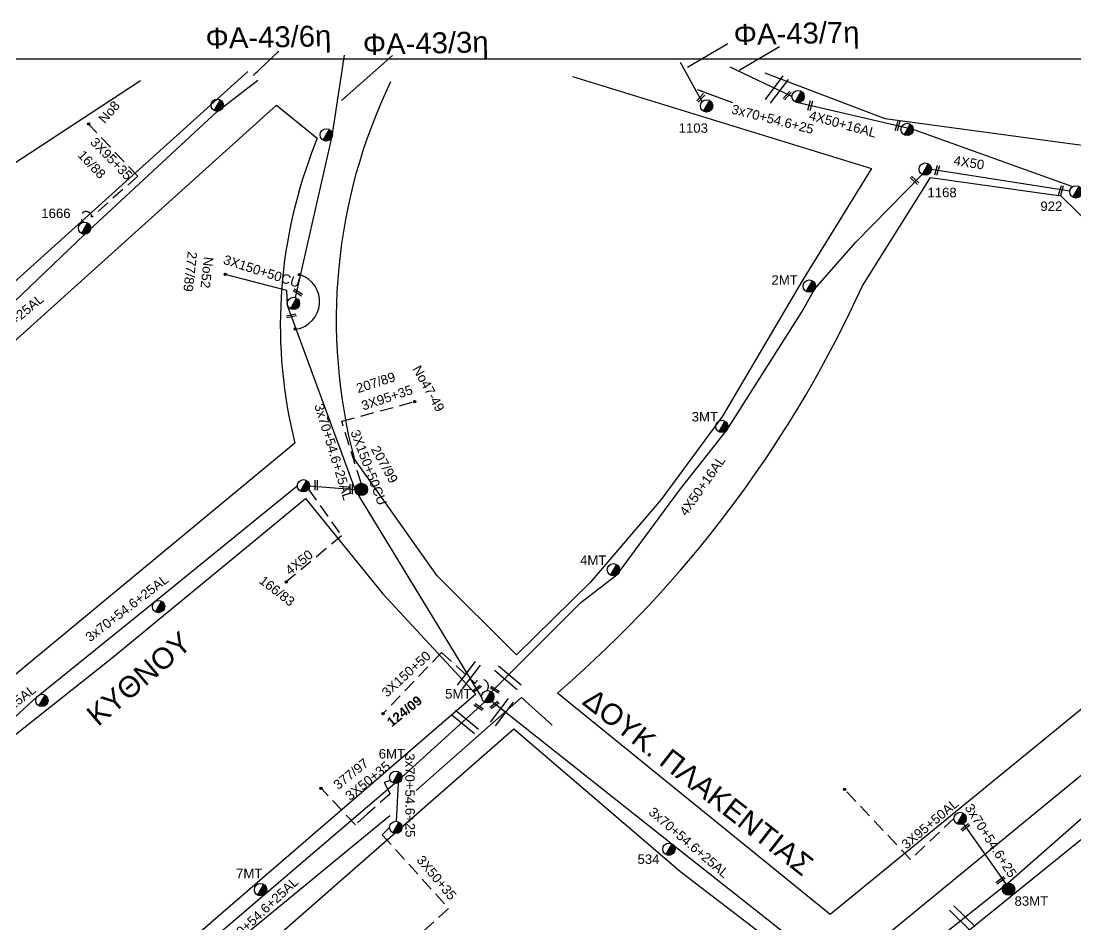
# Model space of a CAD drawing. Header units: millimetres. Extents: x -2449 to 9266, y 48 to 3905.
# Drawn here: x 7761.5 to 7963, y 3722 to 3894.6 of the extents above; entities that cross this region are included whole.
import ezdxf

# ---------------------------------------------------------------- set-up
doc = ezdxf.new("R2010")
doc.units = ezdxf.units.MM
doc.linetypes.add('DASHED', pattern=[19.05, 12.7, -6.35])
for name, color, linetype in [('Άγνωστα', 7, 'Continuous'), ('Γυμνά εναέρια ΧΤ και ΦΟΠ (3Φ)   4x50+16AL', 7, 'Continuous'), ('Επιγραφές - Σχήματα', 7, 'Continuous'), ('Καλώδια ΧΤ   3x150+50CU', 7, 'DASHED'), ('Μηχανική τομή', 7, 'Continuous'), ('Στύλος Ξύλινος', 7, 'Continuous'), ('Στύλος Ξύλινος @ 1', 7, 'Continuous'), ('Στύλος ΦΜ', 7, 'Continuous'), ('Στύλος ΦΜ @ 1', 7, 'Continuous'), ('Συνδέσεις', 7, 'Continuous'), ('Συνεστραμμένα ΧΤ   3x70+54.6+25 AL', 7, 'SYN_LINE'), ('Τομή', 7, 'Continuous'), ('Υπόβαθρο ΔΕΗ', 7, 'Continuous')]:
    doc.layers.add(name, color=color, linetype=linetype)
doc.styles.add('arial', font='arial.ttf')
doc.styles.get("Standard").update_dxf_attribs({"font": 'arial.ttf'})
doc.linetypes.add('SYN_LINE', pattern='A,0.5,-0.0001,["/\\/\\/\\/",Standard,S=0.1,R=0,X=0,Y=-0.05],-0.25', length=0.7501)
doc.dimstyles.new('ISO-25', dxfattribs={"dimtxt": 2.5, "dimasz": 2.5, "dimexe": 1.25, "dimexo": 0.625, "dimtad": 1, "dimtxsty": 'Standard', "dimcen": 2.5, "dimadec": 0, "dimazin": 0, "dimtfac": 1, "dimtmove": 0, "dimatfit": 3, "dimfxl": 0, "dimarcsym": 0})

# ---------------------------------------------------------------- blocks, each defined once
blk = doc.blocks.new('ΥΠΑΡΧΩΝ ΤΣΙΜΕΝΤΕΝΙΟΣ ΣΤΥΛΟΣ')
at = {"layer": 'Στύλος ΦΜ'}
blk.add_hatch(color=7, dxfattribs=at).paths.add_polyline_path([(-1.29, -2.28, 0.574793), (2.62, 0, 0.268822), (1.3, 2.27)])
at = {"layer": 'Στύλος ΦΜ', "color": 7}
blk.add_line((-1.29, -2.28), (1.3, 2.27), dxfattribs=at)
blk.add_circle((0, 0), 2.62, dxfattribs=at)
at = {"layer": 'Στύλος ΦΜ', "flags": 4}
for tag, p in [('ΑΡΙΘΜΟΣ', (-4.68, 8.05)), ('ΤΥΠΟΣ', (-4.91, 3.03))]:
    blk.add_attdef(tag, p, '', height=4, dxfattribs=at)
blk = doc.blocks.new('ΥΠΑΡΧΩΝ ΞΥΛΙΝΟΣ ΣΤΥΛΟΣ')
at = {"layer": 'Στύλος Ξύλινος'}
h = blk.add_hatch(color=7, dxfattribs=at)
h.paths.add_polyline_path([(-2.62, 0, 0.270008), (-1.29, -2.28), (1.3, 2.27, 0.576266)])
h.paths.add_polyline_path([(-1.29, -2.28, 0.574793), (2.62, 0, 0.268822), (1.3, 2.27)])
at = {"layer": 'Στύλος Ξύλινος', "color": 7}
blk.add_line((-1.29, -2.28), (1.3, 2.27), dxfattribs=at)
blk.add_circle((0, 0), 2.62, dxfattribs=at)
at = {"layer": 'Στύλος Ξύλινος', "flags": 4}
for tag, p in [('ΑΡΙΘΜΟΣ', (-4.91, 8.6)), ('ΤΥΠΟΣ', (-4.85, 3.39))]:
    blk.add_attdef(tag, p, '', height=4, dxfattribs=at)
blk = doc.blocks.new('_ΣΥΝΔΕΣΗ')
at = {"layer": 'Συνδέσεις', "linetype": 'SYN_LINE', "ltscale": 40}
blk.add_hatch(color=256, dxfattribs=at).paths.add_polyline_path([(0.5, -0.01, 1), (-0.5, -0.01, 1)])
at = {"layer": 'Συνδέσεις'}
blk.add_circle((0, -0.01), 0.5, dxfattribs=at)
blk = doc.blocks.new('ΜΗΧΑΝΙΚΗ ΤΟΜΗ')
at = {"layer": 'Μηχανική τομή', "ltscale": 40}
for p, q in [((-1.89, 0.78), (1.89, 0.78)), ((1.89, 0), (-1.89, 0))]:
    blk.add_line(p, q, dxfattribs=at)
blk = doc.blocks.new('ΤΟΜΗ')
at = {"layer": 'Τομή', "ltscale": 40}
for p, q in [((-5.68, 0), (5.68, 0)), ((5.68, -2.33), (-5.68, -2.33))]:
    blk.add_line(p, q, dxfattribs=at)

msp = doc.modelspace()

# ---------------------------------------------------------------- linework, layer by layer
at = {"layer": 'Άγνωστα', "linetype": 'DASHED', "ltscale": 0.2}
msp.add_line((7841.86, 3774.01), (7848.27, 3768.12), dxfattribs=at)
at = {"layer": 'Άγνωστα', "color": 85, "linetype": 'DASHED', "ltscale": 0.2}
for points in [[(7783.82, 3865.01), (7774.41, 3874.97)], [(7832.11, 3749.55), (7830.87, 3749.17), (7832, 3747.03), (7827.71, 3743.16), (7825.4, 3741.11), (7818.83, 3748.07)], [(7831.93, 3740.59), (7830.5, 3739.2), (7843.18, 3725.1), (7836.15, 3718.78)]]:
    msp.add_lwpolyline(points, dxfattribs=at)
at = {"layer": 'Άγνωστα', "color": 2, "linetype": 'Continuous', "ltscale": 20}
msp.add_lwpolyline([(7935.43, 3866.36), (7961.88, 3862.18)], dxfattribs=at)
at = {"layer": 'Άγνωστα', "color": 173, "linetype": 'DASHED', "ltscale": 0.2}
msp.add_lwpolyline([(7816.44, 3805.2), (7822.75, 3796.3), (7812.17, 3787.48)], dxfattribs=at)
at = {"layer": 'Άγνωστα', "linetype": 'DASHED', "ltscale": 0.2}
msp.add_lwpolyline([(7841.86, 3774.01), (7830.66, 3762.32)], dxfattribs=at)
at = {"layer": 'Άγνωστα', "color": 1, "linetype": 'DASHED', "ltscale": 0.2}
msp.add_lwpolyline([(7939.72, 3742.3), (7931.44, 3734.46), (7918.86, 3747.83)], dxfattribs=at)
at = {"layer": 'Άγνωστα', "linetype": 'DASHED', "ltscale": 0.2}
msp.add_arc((7849.47, 3767.55), 1.33, 321.993, 154.614, dxfattribs=at)
at = {"layer": 'Γυμνά εναέρια ΧΤ και ΦΟΠ (3Φ)   4x50+16AL', "color": 6, "ltscale": 0.2}
msp.add_lwpolyline([(7908.78, 3880.23), (7897.01, 3885.81)], dxfattribs=at)
at = {"layer": 'Γυμνά εναέρια ΧΤ και ΦΟΠ (3Φ)   4x50+16AL', "color": 2, "ltscale": 0.2}
for points in [[(7962.42, 3863), (7931.96, 3873.94), (7909.69, 3879.08)], [(7875.82, 3789.48), (7887.28, 3805.05), (7896.32, 3816.46), (7910.58, 3838.99), (7913.16, 3843.49), (7920.99, 3852.39), (7933.67, 3865.34)], [(7851.4, 3766.48), (7857.95, 3773.03), (7861.99, 3777.08), (7868.46, 3783.55), (7875.41, 3788.89)]]:
    msp.add_lwpolyline(points, dxfattribs=at)
at = {"layer": 'Επιγραφές - Σχήματα', "color": 85, "linetype": 'DASHED', "ltscale": 0.2}
msp.add_line((7783.82, 3865.01), (7775.01, 3857.18), dxfattribs=at)
at = {"layer": 'Επιγραφές - Σχήματα'}
msp.add_lwpolyline([(7022.92, 3887.4), (9025.82, 3887.4), (9025.82, 2893.51), (7022.92, 2893.51)], close=True, dxfattribs=at)
at = {"layer": 'Επιγραφές - Σχήματα', "color": 85, "linetype": 'Continuous', "ltscale": 0.2}
for points in [[(7863, 3760.12), (7857.1, 3765.39), (7837, 3747.67)], [(7831.99, 3742.78), (7796.11, 3713.31)]]:
    msp.add_lwpolyline(points, dxfattribs=at)
at = {"layer": 'Επιγραφές - Σχήματα', "color": 85, "linetype": 'DASHED', "ltscale": 0.2}
msp.add_arc((7773.96, 3857.21), 1.05, 357.9444, 248.2539, dxfattribs=at)
at = {"layer": 'Επιγραφές - Σχήματα', "linetype": 'Continuous', "ltscale": 0.2}
msp.add_arc((7813.18, 3841.04), 5.37, 280.035, 70.9438, dxfattribs=at)
at = {"layer": 'Καλώδια ΧΤ   3x150+50CU', "color": 173, "ltscale": 40}
msp.add_lwpolyline([(7812.32, 3843.19), (7800.53, 3846.24)], dxfattribs=at)
at = {"layer": 'Καλώδια ΧΤ   3x150+50CU', "color": 173, "ltscale": 0.2}
msp.add_lwpolyline([(7826.52, 3806.33), (7822.77, 3818.19), (7836.69, 3821.94)], dxfattribs=at)
at = {"layer": 'Συνεστραμμένα ΧΤ   3x70+54.6+25 AL', "color": 85, "ltscale": 10}
msp.add_line((7798.99, 3877.39), (7806.74, 3883.35), dxfattribs=at)
at = {"layer": 'Συνεστραμμένα ΧΤ   3x70+54.6+25 AL', "color": 85, "ltscale": 20}
for p, q in [((7773.65, 3853.89), (7798.99, 3877.39)), ((7760.19, 3840.99), (7773.65, 3853.89)), ((7834.29, 3750.16), (7850.08, 3764.54)), ((7808.04, 3727.79), (7834.29, 3750.16)), ((7782.75, 3706.25), (7808.04, 3727.79))]:
    msp.add_line(p, q, dxfattribs=at)
at = {"layer": 'Συνεστραμμένα ΧΤ   3x70+54.6+25 AL', "color": 173, "ltscale": 8}
msp.add_line((7812.44, 3840.3), (7812.32, 3843.19), dxfattribs=at)
at = {"layer": 'Συνεστραμμένα ΧΤ   3x70+54.6+25 AL', "color": 173, "ltscale": 20}
for p, q in [((7825.34, 3805.15), (7812.44, 3840.3)), ((7787.04, 3783.68), (7814.29, 3805.86)), ((7849.48, 3765.56), (7825.34, 3805.15)), ((7764.5, 3765.45), (7787.04, 3783.68)), ((7747.48, 3749.93), (7764.5, 3765.45))]:
    msp.add_line(p, q, dxfattribs=at)
at = {"layer": 'Συνεστραμμένα ΧΤ   3x70+54.6+25 AL', "color": 173, "ltscale": 10}
msp.add_line((7816.65, 3805.86), (7825.34, 3805.15), dxfattribs=at)
at = {"layer": 'Συνεστραμμένα ΧΤ   3x70+54.6+25 AL', "color": 85, "linetype": 'Continuous', "ltscale": 0.2}
msp.add_line((7918.43, 3713.19), (7986.71, 3769.18), dxfattribs=at)
at = {"layer": 'Συνεστραμμένα ΧΤ   3x70+54.6+25 AL', "color": 30, "ltscale": 20}
for p, q in [((7851.43, 3764.68), (7885.86, 3737.45)), ((7885.86, 3737.45), (7910.03, 3718.33))]:
    msp.add_line(p, q, dxfattribs=at)
at = {"layer": 'Συνεστραμμένα ΧΤ   3x70+54.6+25 AL', "color": 173, "ltscale": 20}
msp.add_lwpolyline([(7813.95, 3841.82), (7820.98, 3872.65), (7823.3, 3888.16)], dxfattribs=at)
at = {"layer": 'Συνεστραμμένα ΧΤ   3x70+54.6+25 AL', "color": 6, "linetype": 'SYN_LINE', "ltscale": 10}
msp.add_lwpolyline([(7891.61, 3879.23), (7887.51, 3886.74)], dxfattribs=at)
at = {"layer": 'Συνεστραμμένα ΧΤ   3x70+54.6+25 AL', "color": 1, "linetype": 'SYN_LINE', "ltscale": 20}
msp.add_lwpolyline([(8025.72, 3794.46), (8005.62, 3777.09), (7975.17, 3751.96), (7950.16, 3729.97), (7937.03, 3719.54)], dxfattribs=at)
at = {"layer": 'Συνεστραμμένα ΧΤ   3x70+54.6+25 AL', "color": 85, "linetype": 'SYN_LINE', "ltscale": 8}
msp.add_lwpolyline([(7833.57, 3749.07), (7833.17, 3741.76)], dxfattribs=at)
at = {"layer": 'Συνεστραμμένα ΧΤ   3x70+54.6+25 AL', "color": 1, "linetype": 'SYN_LINE', "ltscale": 15}
msp.add_lwpolyline([(7949.61, 3729.84), (7941.57, 3741.33)], dxfattribs=at)
at = {"layer": 'Υπόβαθρο ΔΕΗ'}
for points in [[(7634.63, 3751.22), (7646.06, 3741.84), (7804.87, 3885.03)], [(7649.32, 3794.83), (7784.34, 3883.29)], [(7998.4, 3882.69), (7975.05, 3869.38), (7926.62, 3875.97), (7903.67, 3884.67)], [(7728.05, 3727.73), (7733.86, 3734.27), (7751.79, 3751.5), (7779, 3773.06), (7804.19, 3793.79), (7815.87, 3803.4), (7830.65, 3785.19), (7848.38, 3766.05), (7800.12, 3724.42), (7764.02, 3693.08), (7728.05, 3727.73)], [(8036.39, 3800.48), (8080.49, 3752.16), (8065.71, 3739.3), (8065.71, 3738.83), (7992.35, 3674.74), (7985.64, 3667.37), (7939.14, 3718.13), (7966.14, 3739.97), (7965.57, 3740.14), (8036.39, 3800.48)], [(7772.31, 3686.37), (7855.66, 3759.39), (7887.58, 3732.09), (7907.72, 3716.62), (7878.27, 3692.98), (7819.34, 3643.65), (7772.31, 3686.37)]]:
    msp.add_lwpolyline(points, dxfattribs=at)
for points in [[(7866.84, 3884.07), (7923.98, 3866.46), (7910.76, 3844.99), (7895.49, 3819.16), (7883.8, 3803.23), (7870.23, 3787.38), (7856.15, 3773.58), (7841.01, 3788.66), (7825.25, 3810.87, -0.178061), (7832.16, 3883.09, -0.447699)], [(7686.07, 3766.7), (7810.3, 3878.55), (7818.08, 3872.28), (7817.02, 3869.45, 0.152152), (7813.82, 3813.98), (7741.48, 3754.13, 0.077463), (7722.65, 3732.88), (7686.07, 3766.7)], [(7960.13, 3861.24), (8016.48, 3806.01), (7916.06, 3723.93), (7863.99, 3766.24), (7866.85, 3768.79, 0.104719), (7922.25, 3844.08), (7935.25, 3864.74), (7960.13, 3861.24)]]:
    msp.add_lwpolyline(points, format="xyb", dxfattribs=at)

# ---------------------------------------------------------------- block references
at = {"layer": 'Μηχανική τομή'}
for p, xscale, yscale, zscale, rotation in [((7908.01, 3880.29), 0.4999999999999292, 0.4999999999999292, 0.4999999999999292, 47.55889689913059), ((7891.51, 3879.82), 0.4999999999999292, 0.4999999999999292, 0.4999999999999292, 47.55889689913059), ((7912.46, 3878.43), 0.4999999999999328, 0.4999999999999328, 0.4999999999999328, 74.12023215830634), ((7929.16, 3874.52), 0.4999999999999328, 0.4999999999999328, 0.4999999999999328, 74.12023215830634), ((7936.68, 3866.08), 0.4999999999999328, 0.4999999999999328, 0.4999999999999328, 74.12023215830634), ((7932.33, 3864.38), 0.4999999999999037, 0.4999999999999037, 0.4999999999999037, 136.2191049435673), ((7960.36, 3862.24), 0.4999999999999328, 0.4999999999999328, 0.4999999999999328, 74.12023215830634), ((7814.27, 3842.62), 0.499999999999906, 0.499999999999906, 0.499999999999906, 327.5685512558246), ((7813.19, 3838.12), 0.4999999999999175, 0.4999999999999175, 0.4999999999999175, 11.29079645100335), ((7818.1, 3805.98), 0.4999999999999191, 0.4999999999999191, 0.4999999999999191, 89.42089454976006), ((7824.76, 3805.23), 0.4999999999999191, 0.4999999999999191, 0.4999999999999191, 89.42089454976006), ((7848.71, 3766.91), 0.499999999999904, 0.499999999999904, 0.499999999999904, 37.58257273302982), ((7851.9, 3766.74), 0.499999999999906, 0.499999999999906, 0.499999999999906, 327.5685512558246), ((7848.83, 3763.45), 0.499999999999906, 0.499999999999906, 0.499999999999906, 327.5685512558246), ((7852.08, 3763.8), 0.499999999999904, 0.499999999999904, 0.499999999999904, 37.58257273302982), ((7941.78, 3740.77), 0.499999999999879, 0.499999999999879, 0.499999999999879, 217.4717315120213), ((7948.5, 3730.61), 0.499999999999879, 0.499999999999879, 0.499999999999879, 217.4717315120213)]:
    msp.add_blockref('ΜΗΧΑΝΙΚΗ ΤΟΜΗ', p, dxfattribs=dict(at, xscale=xscale, yscale=yscale, zscale=zscale, rotation=rotation))
at = {"layer": 'Στύλος Ξύλινος @ 1', "ltscale": 40, "xscale": 0.4499999999998181, "yscale": 0.4499999999998181, "zscale": 0.4499999999998181}
msp.add_blockref('ΥΠΑΡΧΩΝ ΞΥΛΙΝΟΣ ΣΤΥΛΟΣ', (7826.52, 3805.15), dxfattribs=at)
at = {"layer": 'Στύλος Ξύλινος @ 1', "ltscale": 40}
ref = msp.add_blockref('ΥΠΑΡΧΩΝ ΞΥΛΙΝΟΣ ΣΤΥΛΟΣ', (7950.16, 3728.79), dxfattribs=dict(at, xscale=0.4499999999998181, yscale=0.4499999999998181, zscale=0.4499999999998181))
ref.add_attrib('ΤΥΠΟΣ', '83ΜΤ', (7951.3, 3725.62), dxfattribs={"layer": 'Στύλος Ξύλινος', "height": 1.8, "flags": 4})
at = {"layer": 'Στύλος ΦΜ @ 1', "ltscale": 40, "xscale": 0.4499999999998181, "yscale": 0.4499999999998181, "zscale": 0.4499999999998181}
for p in [(7909.96, 3880.23), (7798.99, 3878.57), (7930.78, 3873.94), (7819.83, 3872.91), (7813.55, 3840.71), (7815.47, 3805.86), (7787.78, 3782.77), (7765.51, 3764.85), (7940.9, 3742.3), (7833.11, 3740.59)]:
    msp.add_blockref('ΥΠΑΡΧΩΝ ΤΣΙΜΕΝΤΕΝΙΟΣ ΣΤΥΛΟΣ', p, dxfattribs=at)
at = {"layer": 'Στύλος ΦΜ @ 1', "ltscale": 40}
ref = msp.add_blockref('ΥΠΑΡΧΩΝ ΤΣΙΜΕΝΤΕΝΙΟΣ ΣΤΥΛΟΣ', (7892.48, 3878.43), dxfattribs=dict(at, xscale=0.4499999999998181, yscale=0.4499999999998181, zscale=0.4499999999998181))
ref.add_attrib('ΤΥΠΟΣ', '1103', (7887.14, 3873.31), dxfattribs={"layer": 'Στύλος ΦΜ', "height": 1.8, "flags": 4})
ref = msp.add_blockref('ΥΠΑΡΧΩΝ ΤΣΙΜΕΝΤΕΝΙΟΣ ΣΤΥΛΟΣ', (7934.25, 3866.36), dxfattribs=dict(at, xscale=0.4499999999998181, yscale=0.4499999999998181, zscale=0.4499999999998181))
ref.add_attrib('ΤΥΠΟΣ', '1168', (7934.66, 3860.99), dxfattribs={"layer": 'Στύλος ΦΜ', "height": 1.8, "flags": 4})
ref = msp.add_blockref('ΥΠΑΡΧΩΝ ΤΣΙΜΕΝΤΕΝΙΟΣ ΣΤΥΛΟΣ', (7963.04, 3862), dxfattribs=dict(at, xscale=0.4499999999998181, yscale=0.4499999999998181, zscale=0.4499999999998181))
ref.add_attrib('ΤΥΠΟΣ', '922', (7956.24, 3858.37), dxfattribs={"layer": 'Στύλος ΦΜ', "height": 1.8, "flags": 4})
ref = msp.add_blockref('ΥΠΑΡΧΩΝ ΤΣΙΜΕΝΤΕΝΙΟΣ ΣΤΥΛΟΣ', (7773.65, 3855.07), dxfattribs=dict(at, xscale=0.4499999999998181, yscale=0.4499999999998181, zscale=0.4499999999998181))
ref.add_attrib('ΤΥΠΟΣ', '1666', (7765.39, 3857.01), dxfattribs={"layer": 'Στύλος ΦΜ', "height": 1.8, "flags": 4})
ref = msp.add_blockref('ΥΠΑΡΧΩΝ ΤΣΙΜΕΝΤΕΝΙΟΣ ΣΤΥΛΟΣ', (7912.1, 3844), dxfattribs=dict(at, xscale=0.4499999999998181, yscale=0.4499999999998181, zscale=0.4499999999998181))
ref.add_attrib('ΤΥΠΟΣ', '2MT', (7904.87, 3844.28), dxfattribs={"layer": 'Στύλος ΦΜ', "height": 1.8, "flags": 4})
ref = msp.add_blockref('ΥΠΑΡΧΩΝ ΤΣΙΜΕΝΤΕΝΙΟΣ ΣΤΥΛΟΣ', (7895.4, 3817.2), dxfattribs=dict(at, xscale=0.4499999999998181, yscale=0.4499999999998181, zscale=0.4499999999998181))
ref.add_attrib('ΤΥΠΟΣ', '3MT', (7889.63, 3818.15), dxfattribs={"layer": 'Στύλος ΦΜ', "height": 1.8, "flags": 4})
ref = msp.add_blockref('ΥΠΑΡΧΩΝ ΤΣΙΜΕΝΤΕΝΙΟΣ ΣΤΥΛΟΣ', (7874.69, 3789.82), dxfattribs=dict(at, xscale=0.4499999999998181, yscale=0.4499999999998181, zscale=0.4499999999998181))
ref.add_attrib('ΤΥΠΟΣ', '4MT', (7868.31, 3790.74), dxfattribs={"layer": 'Στύλος ΦΜ', "height": 1.8, "flags": 4})
ref = msp.add_blockref('ΥΠΑΡΧΩΝ ΤΣΙΜΕΝΤΕΝΙΟΣ ΣΤΥΛΟΣ', (7850.66, 3765.56), dxfattribs=dict(at, xscale=0.4499999999998181, yscale=0.4499999999998181, zscale=0.4499999999998181))
ref.add_attrib('ΤΥΠΟΣ', '5MT', (7842.53, 3765.21), dxfattribs={"layer": 'Στύλος ΦΜ', "height": 1.8, "flags": 4})
ref = msp.add_blockref('ΥΠΑΡΧΩΝ ΤΣΙΜΕΝΤΕΝΙΟΣ ΣΤΥΛΟΣ', (7833.11, 3750.16), dxfattribs=dict(at, xscale=0.4499999999998181, yscale=0.4499999999998181, zscale=0.4499999999998181))
ref.add_attrib('ΤΥΠΟΣ', '6MT', (7829.84, 3753.75), dxfattribs={"layer": 'Στύλος ΦΜ', "height": 1.8, "flags": 4})
ref = msp.add_blockref('ΥΠΑΡΧΩΝ ΤΣΙΜΕΝΤΕΝΙΟΣ ΣΤΥΛΟΣ', (7885.28, 3736.42), dxfattribs=dict(at, xscale=0.4499999999998181, yscale=0.4499999999998181, zscale=0.4499999999998181))
ref.add_attrib('ΤΥΠΟΣ', '534', (7879.28, 3733.62), dxfattribs={"layer": 'Στύλος ΦΜ', "height": 1.8, "flags": 4})
ref = msp.add_blockref('ΥΠΑΡΧΩΝ ΤΣΙΜΕΝΤΕΝΙΟΣ ΣΤΥΛΟΣ', (7807.27, 3728.69), dxfattribs=dict(at, xscale=0.4499999999998181, yscale=0.4499999999998181, zscale=0.4499999999998181))
ref.add_attrib('ΤΥΠΟΣ', '7ΜΤ', (7802.6, 3730.89), dxfattribs={"layer": 'Στύλος ΦΜ', "height": 1.8, "flags": 4})
at = {"layer": 'Συνδέσεις', "xscale": 0.4500000000000455, "yscale": 0.4500000000000455, "zscale": 0.4500000000000455}
for p in [(7774.45, 3875), (7800.53, 3846.24), (7814.71, 3846.17), (7813.9, 3835.81), (7836.69, 3821.95), (7812.17, 3787.49), (7830.66, 3762.33), (7818.83, 3748.08), (7918.86, 3747.84)]:
    msp.add_blockref('_ΣΥΝΔΕΣΗ', p, dxfattribs=at)
at = {"layer": 'Τομή'}
for p, xscale, yscale, zscale, rotation in [((7905.41, 3881.93), 0.5000000000000154, 0.5000000000000154, 0.5000000000000154, 52.92211781636168), ((7846.59, 3770.03), 0.5000000000000154, 0.5000000000000154, 0.5000000000000154, 52.92211781636168), ((7854.13, 3768.72), 0.4999999999999578, 0.4999999999999578, 0.4999999999999578, 140.1952465256936), ((7852.9, 3762.96), 0.5000000000000154, 0.5000000000000154, 0.5000000000000154, 52.92211781636168), ((7845.96, 3760.27), 0.4999999999999573, 0.4999999999999573, 0.4999999999999573, 140.1952465256937), ((7940.91, 3722.77), 0.4999999999999942, 0.4999999999999942, 0.4999999999999942, 135.7962430574156)]:
    msp.add_blockref('ΤΟΜΗ', p, dxfattribs=dict(at, xscale=xscale, yscale=yscale, zscale=zscale, rotation=rotation))

# ---------------------------------------------------------------- texts
at = {"layer": 'Άγνωστα', "linetype": 'SYN_LINE', "ltscale": 20, "char_height": 1.8, "width": 69.1904, "attachment_point": 1, "style": 'arial'}
for s, insert, rotation in [('\\A1;3X95+35', (7775.89, 3872.61), 314.3072), ('4X50', (7939.84, 3868.95), 351.1049), ('3X95+35', (7826.34, 3821.94), 18.5851), ('4X50', (7811.77, 3790.09), 38.821), ('3X150+50', (7830.21, 3766.69), 42.2694), ('3X50+35', (7823.24, 3747.02), 38.821), ('3X95+50AL', (7929.5, 3737.7), 40.1366), ('3X50+35', (7838.35, 3735.45), 309.8888)]:
    msp.add_mtext(s, dxfattribs=dict(at, insert=insert, rotation=rotation))
at = {"layer": 'Γυμνά εναέρια ΧΤ και ΦΟΠ (3Φ)   4x50+16AL', "ltscale": 40, "char_height": 1.8, "width": 69.1904, "attachment_point": 1, "style": 'arial'}
for insert, rotation in [((7912.37, 3877.58), 344.6805), ((7887.14, 3800.98), 54.9732)]:
    msp.add_mtext('4X50+16AL', dxfattribs=dict(at, insert=insert, rotation=rotation))
at = {"layer": 'Επιγραφές - Σχήματα', "char_height": 4, "width": 157.7424, "attachment_point": 1}
for s, insert, rotation in [('ΦΑ-43/6η', (7796.71, 3893.33), 1.2511), ('ΦΑ-43/7η', (7897.6, 3894.04), 1.2511), ('ΦΑ-43/3η', (7826.76, 3892.17), 1.2511), ('ΚΥΘΝΟΥ', (7773.62, 3762.78), 40.4469), ('ΔΟΥΚ. ΠΛΑΚΕΝΤΙΑΣ', (7870.97, 3767.43), 321.8968)]:
    msp.add_mtext(s, dxfattribs=dict(at, insert=insert, rotation=rotation))
at = {"layer": 'Επιγραφές - Σχήματα', "linetype": 'SYN_LINE', "ltscale": 20, "char_height": 1.8, "width": 69.1904, "attachment_point": 1, "style": 'arial'}
for s, insert, rotation in [('\\A1;Nο8', (7776.15, 3876.11), 48.8661), ('\\A1;16/88', (7773.51, 3870.14), 313.8352), ('\\A1;277/89', (7795.18, 3850.5), 263.4713), ('\\A1;Nο52', (7798.27, 3849.49), 263.4713), ('\\A1;Nο47-49', (7837.82, 3829.09), 299.1678), ('207/89', (7825.34, 3825.25), 18.0837), ('\\A1;207/99', (7829.88, 3813.73), 299.1678), ('166/83', (7807.94, 3788.84), 322.3027), ('{\\fArial|b1|i0|c0|p34;124/09}', (7831.19, 3761.08), 38.821), ('377/97', (7820.97, 3749.11), 38.821)]:
    msp.add_mtext(s, dxfattribs=dict(at, insert=insert, rotation=rotation))
at = {"layer": 'Καλώδια ΧΤ   3x150+50CU', "ltscale": 40, "char_height": 1.8, "width": 69.1904, "attachment_point": 1, "style": 'arial'}
for insert, rotation in [((7800.56, 3850.02), 342.2788), ((7826.1, 3816.77), 290.7376)]:
    msp.add_mtext('3X150+50CU', dxfattribs=dict(at, insert=insert, rotation=rotation))
at = {"layer": 'Συνεστραμμένα ΧΤ   3x70+54.6+25 AL', "style": 'arial'}
for rotation, p in [(39.6941, (7751.3, 3829.01)), (287.1504, (7817.52, 3821.23)), (37.5475, (7774.69, 3775.95)), (37.5475, (7749.36, 3754.88)), (319.4533, (7881.24, 3743.26)), (43.0742, (7800.68, 3716.89))]:
    msp.add_text('3x70+54.6+25AL', height=1.8, rotation=rotation, dxfattribs=at).set_placement(p)
at = {"layer": 'Συνεστραμμένα ΧΤ   3x70+54.6+25 AL', "linetype": 'SYN_LINE', "ltscale": 20, "char_height": 1.8, "width": 69.1904, "attachment_point": 1, "style": 'arial'}
for insert, rotation in [((7897.54, 3878.76), 345.712), ((7836.69, 3754.75), 270.2639), ((7943.24, 3745.34), 302.3602)]:
    msp.add_mtext('3x70+54.6+25', dxfattribs=dict(at, insert=insert, rotation=rotation))

# ---------------------------------------------------------------- leaders
at = {"layer": 'Επιγραφές - Σχήματα', "ltscale": 40}
for points in [[(7805.84, 3884.22), (7810.75, 3888.89)], [(7888.85, 3885.83), (7896.54, 3890.36)], [(7898.7, 3885.24), (7906.38, 3889.76)], [(7822.74, 3879.45), (7832.47, 3888.07)], [(7890.65, 3881.56), (7897.45, 3879.07)]]:
    msp.add_leader(points, dimstyle='ISO-25', override={"dimasz": 1, "dimtad": 0}, dxfattribs=at)

doc.saveas('drawing.dxf')
